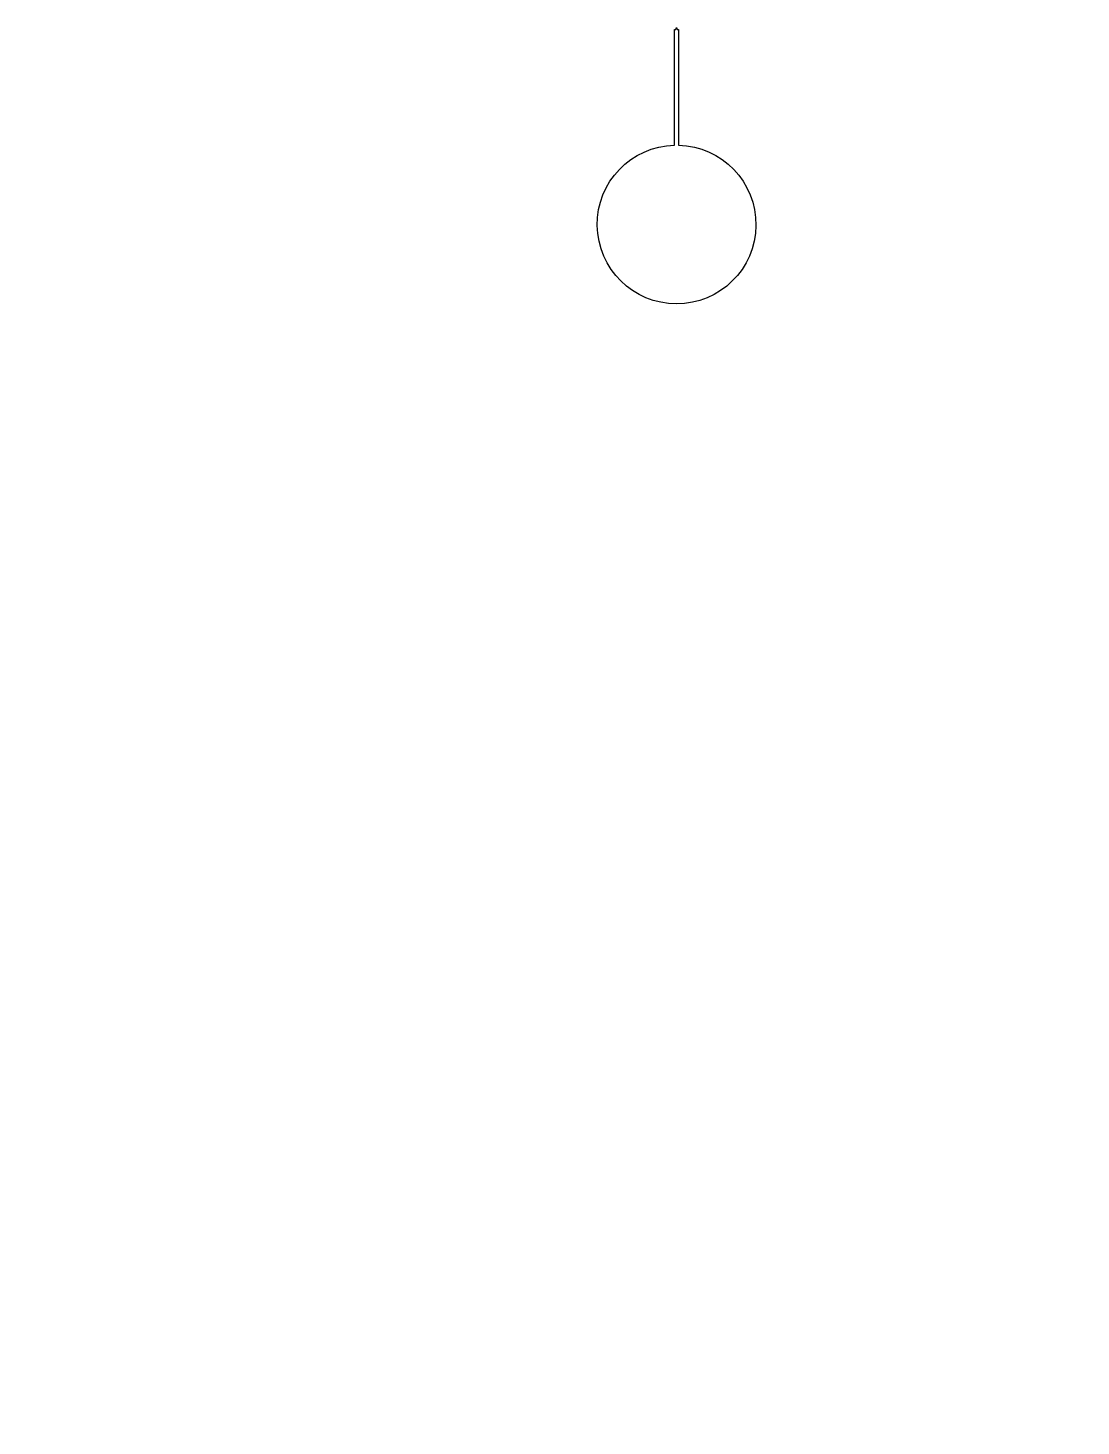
# Model space of a CAD drawing. Header units: inches. Extents: x 734146 to 834146, y 204695 to 304695.
# Drawn here: x 757993 to 760581, y 259638 to 263072 of the extents above; entities that cross this region are included whole.
import ezdxf

# ---------------------------------------------------------------- set-up
doc = ezdxf.new("R2010")
doc.units = ezdxf.units.IN
doc.header["$MEASUREMENT"] = 0

# ---------------------------------------------------------------- blocks, each defined once
blk = doc.blocks.new('*U39')
for p, q in [((298.1, 657.3), (298.1, 660.3)), ((301.1, 657.3), (298.1, 657.3)), ((301.1, 660.3), (301.1, 657.3))]:
    blk.add_line(p, q)
for points in [[(294.6, 944.7), (294.6, 660.3), (298.1, 660.3)], [(301.1, 660.3), (304.6, 660.3), (304.6, 944.7)]]:
    blk.add_lwpolyline(points)
blk.add_arc((299.6, 1139.6), 195, 271.4693, 268.5307)
blk = doc.blocks.new('*U41')
at = {"color": 0, "linetype": 'ByBlock', "lineweight": -2, "transparency": 16777216}
blk.add_blockref('*U39', (0, 0), dxfattribs=at)

msp = doc.modelspace()

# ---------------------------------------------------------------- linework, layer by layer
msp.add_circle((784146.5, 254695.1), 50000)

# ---------------------------------------------------------------- block references
at = {"xscale": -1, "rotation": 180}
msp.add_blockref('*U41', (759287.3, 263729.1), dxfattribs=at)

doc.saveas('drawing.dxf')
